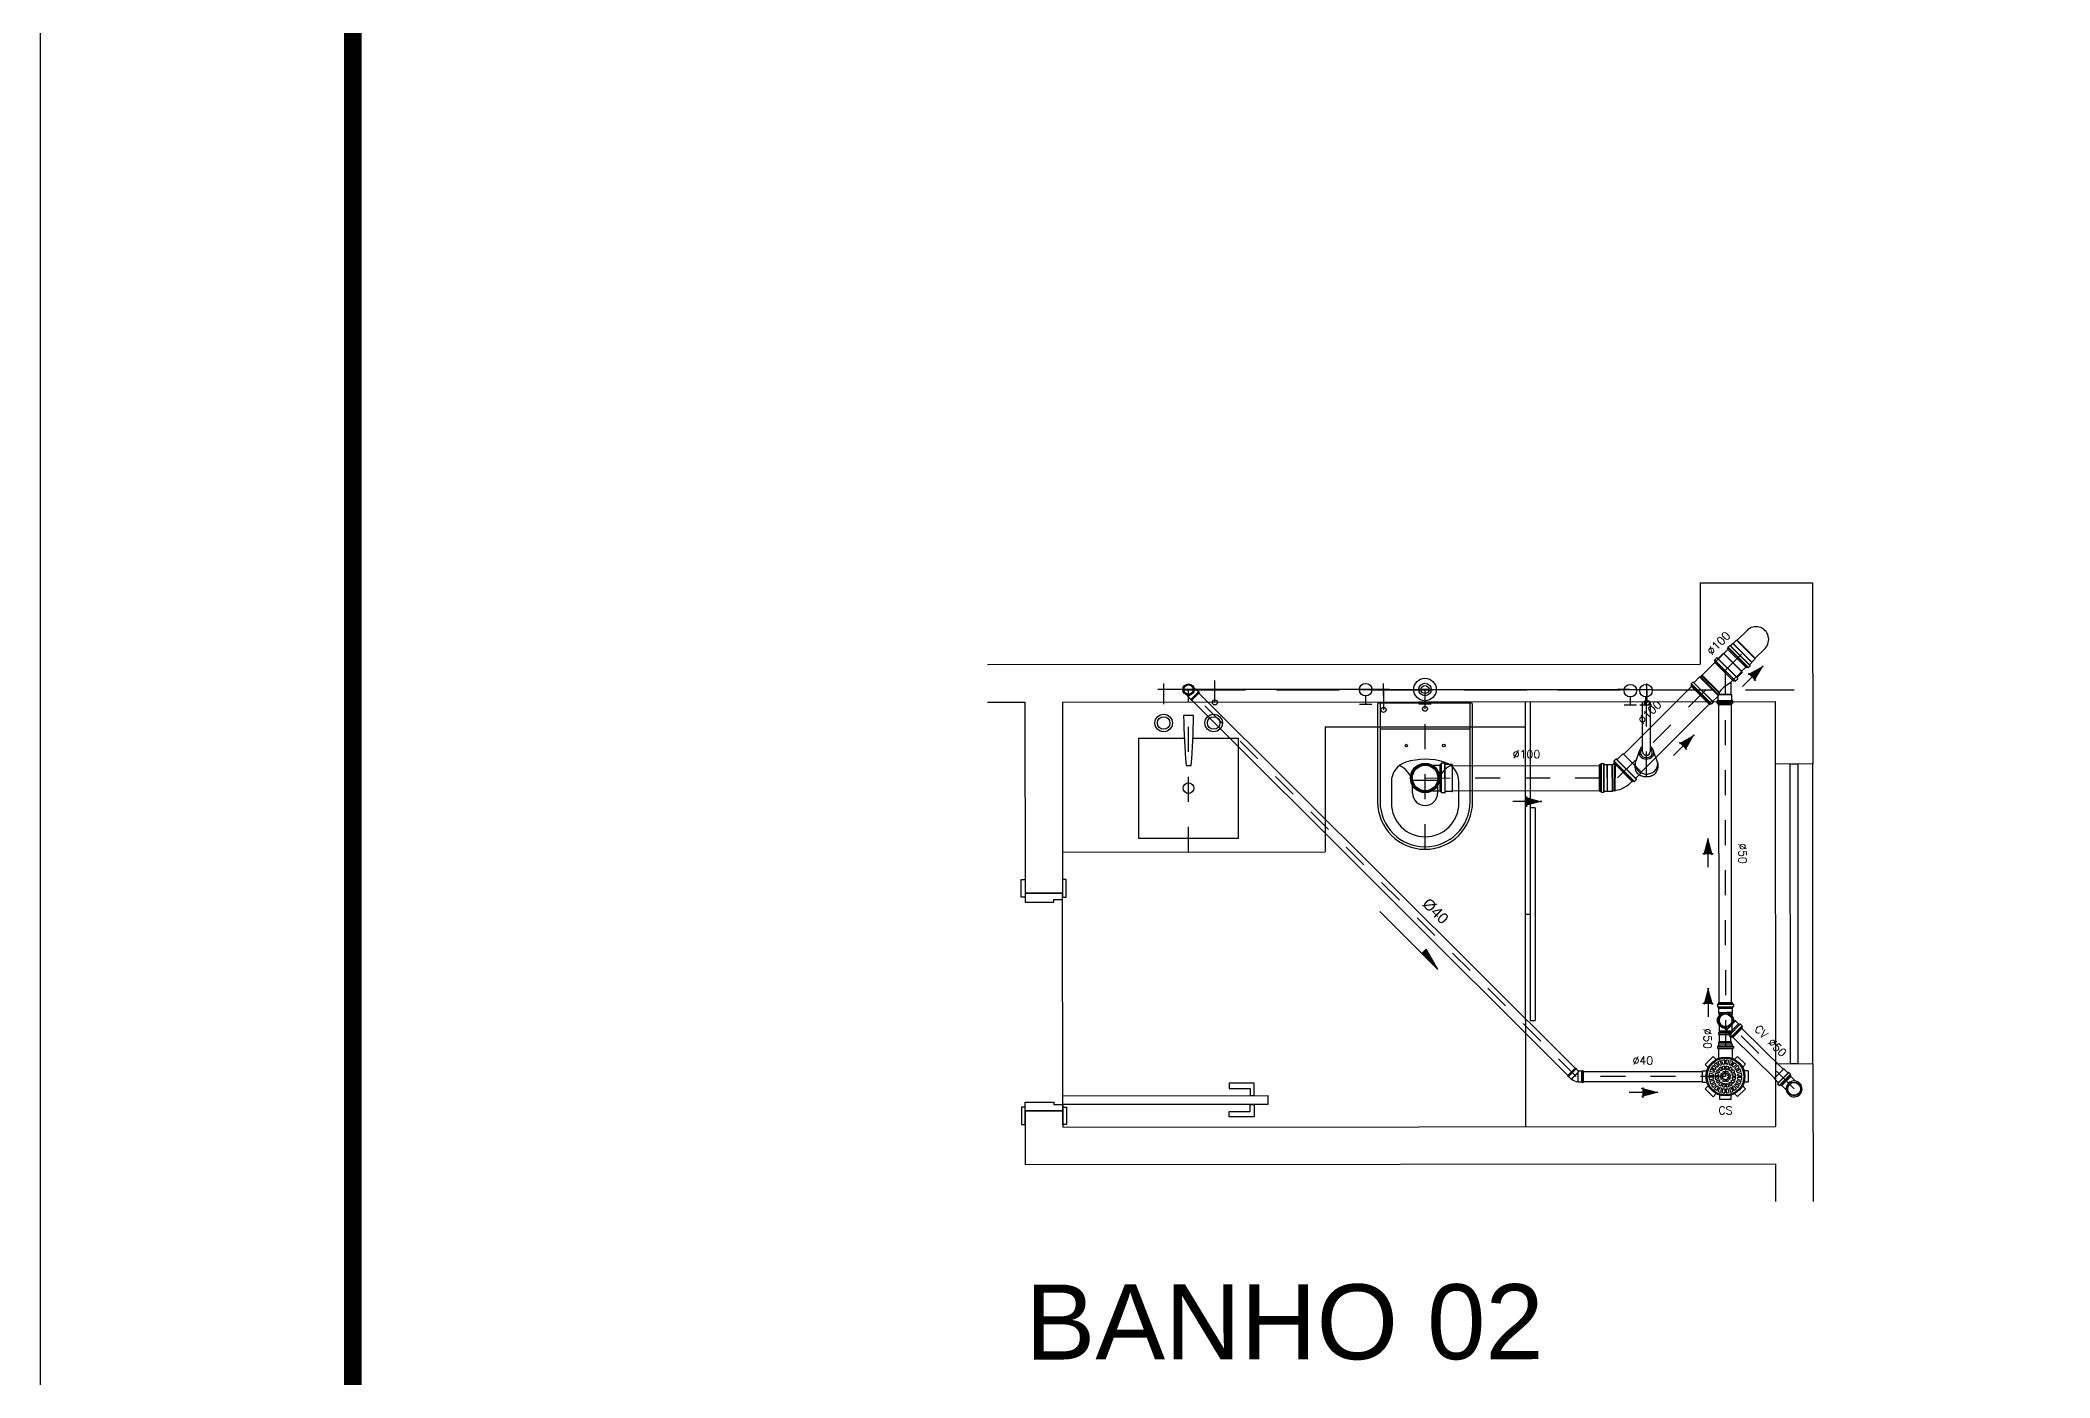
# Model space of a CAD drawing. Header units: millimetres. Extents: x -1312 to 59, y -177 to 623.
# Drawn here: x 0 to 8.04, y 10.06 to 15.41 of the extents above; entities that cross this region are included whole.
import ezdxf
from ezdxf.enums import TextEntityAlignment as Align

# ---------------------------------------------------------------- set-up
doc = ezdxf.new("R2010")
doc.units = ezdxf.units.MM
doc.header["$MEASUREMENT"] = 0
doc.linetypes.add('HIDDEN', pattern=[0.375, 0.25, -0.125])
for name, color, linetype in [('ALVENARIA', 7, 'Continuous'), ('CONEXAO_AGUA_UNIFILAR', 140, 'Continuous'), ('CONEXAO_ESGOTO_DETALHADA', 254, 'Continuous'), ('Eixos-1', 252, 'HIDDEN'), ('Finas', 9, 'Continuous'), ('PESO-PECAS', 1, 'Continuous'), ('T80', 7, 'Continuous'), ('TEXTO-TUBOS', 7, 'Continuous'), ('TINTERNO', 252, 'Continuous'), ('TUB-ESGOTO', 150, 'Continuous'), ('TUB-VENTILACAO', 6, 'Continuous'), ('TUB-água-FRIA', 4, 'Continuous'), ('TUB-água-QUENTE', 1, 'Continuous')]:
    doc.layers.add(name, color=color, linetype=linetype)
doc.styles.add('SANSSERIF', font='sas_____.pfb')
doc.styles.get("Standard").update_dxf_attribs({"font": 'arial.ttf'})
doc.styles.add('T80', font='romans.shx', dxfattribs={"height": 8})

# ---------------------------------------------------------------- blocks, each defined once
blk = doc.blocks.new('Seta Fluxo')
at = {"layer": 'TINTERNO'}
blk.add_hatch(color=256, dxfattribs=at).paths.add_polyline_path([(0, 3.7), (0, -3.7), (13.6, 0)])
at = {"layer": 'TEXTO-TUBOS'}
for p, q in [((1.5, 0), (-13.6, 0)), ((15.1, -0.4), (-1.4, 4)), ((15.1, 0.4), (-1.4, -4)), ((0, 5.2), (0, -5.2))]:
    blk.add_line(p, q, dxfattribs=at)
blk = doc.blocks.new('AHID_CXI15X15X50PNN')
for p, q in [((-80.6, 48.8), (-48.8, 80.6)), ((-48.8, 80.6), (-36.7, 68.5)), ((-22.5, 91.5), (22.5, 91.5)), ((-22.5, 91.5), (-22.5, 74.4)), ((22.5, 91.5), (22.5, 74.4)), ((48.8, 80.6), (36.7, 68.5)), ((48.8, 80.6), (80.6, 48.8)), ((-91.5, -22.5), (-91.5, 22.5)), ((-91.5, 22.5), (-74.4, 22.5)), ((-80.6, 48.8), (-68.5, 36.7)), ((80.6, 48.8), (68.5, 36.7)), ((111.4, 27.4), (72.7, 27.4)), ((112.4, 28.3), (112.7, 30.9)), ((112.4, 27.4), (112.4, -27.3)), ((120.6, 31.8), (113.7, 31.8)), ((113.7, 30.8), (113.7, -30.8)), ((120.6, 30.8), (120.6, -30.8)), ((122.5, 27.4), (121.5, 31.1)), ((129.5, 27.4), (122.5, 27.4)), ((122.5, 27.4), (122.5, -27.3)), ((129.5, -27.3), (129.5, 27.4)), ((-91.5, -22.5), (-74.4, -22.5)), ((-80.6, -48.8), (-68.5, -36.7)), ((-48.8, -80.6), (-80.6, -48.8)), ((-48.8, -80.6), (-36.7, -68.5)), ((-22.5, -91.5), (-22.5, -74.4)), ((22.5, -91.5), (22.5, -74.4)), ((48.8, -80.6), (36.7, -68.5)), ((80.6, -48.8), (48.8, -80.6)), ((80.6, -48.8), (68.5, -36.7)), ((111.4, -27.3), (72.7, -27.3)), ((112.4, -28.3), (112.7, -30.9)), ((120.6, -31.8), (113.7, -31.8)), ((122.5, -27.3), (121.5, -31.1)), ((129.5, -27.3), (122.5, -27.3)), ((22.5, -91.5), (-22.5, -91.5))]:
    blk.add_line(p, q)
for radius in [77.7, 73.5]:
    blk.add_circle((0, 0), radius)
for centre, start, end in [((111.4, 28.4), 270, 355), ((113.7, 30.8), 90, 175), ((120.6, 30.8), 15, 90), ((123.3, 28.4), 195, 270), ((111.4, -28.3), 5, 90), ((113.7, -30.8), 185, 270), ((120.6, -30.8), 270, 345), ((123.3, -28.3), 90, 165)]:
    blk.add_arc(centre, 1, start, end)
blk = doc.blocks.new('AHID_GRR150PB')
for p, q in [((-49.4, 3), (-65.7, 3)), ((-48.5, 9.9), (-64.3, 14.1)), ((-46.9, 15.7), (-62.7, 19.9)), ((-44.3, 22.1), (-58.4, 30.3)), ((-41.3, 27.3), (-55.4, 35.5)), ((-37.1, 32.8), (-48.6, 44.4)), ((-32.8, 37.1), (-44.4, 48.6)), ((-28.3, 3), (-41.4, 3)), ((-27.3, 8.1), (-39.4, 13.1)), ((-25, 13.6), (-37.1, 18.6)), ((-27.3, 41.3), (-35.5, 55.4)), ((-22.2, 17.9), (-31.4, 27.1)), ((-22.1, 44.3), (-30.3, 58.4)), ((-17.9, 22.2), (-27.1, 31.4)), ((-10.6, 3), (-20.3, 3)), ((-15.7, 46.9), (-19.9, 62.7)), ((-13.6, 25), (-18.6, 37.1)), ((-9.6, 5.4), (-16.5, 12.2)), ((-9.9, 48.5), (-14.1, 64.3)), ((-8.1, 27.3), (-13.1, 39.4)), ((-5.4, 9.6), (-12.2, 16.5)), ((-3, 49.4), (-3, 65.7)), ((-3, 28.3), (-3, 41.4)), ((-3, 10.6), (-3, 20.3)), ((3, 49.4), (3, 65.7)), ((3, 28.3), (3, 41.4)), ((3, 10.6), (3, 20.3)), ((5.4, 9.6), (12.2, 16.5)), ((8.1, 27.3), (13.1, 39.4)), ((9.6, 5.4), (16.5, 12.2)), ((9.9, 48.5), (14.1, 64.3)), ((10.6, 3), (20.3, 3)), ((13.6, 25), (18.6, 37.1)), ((15.7, 46.9), (19.9, 62.7)), ((17.9, 22.2), (27.1, 31.4)), ((22.1, 44.3), (30.3, 58.4)), ((22.2, 17.9), (31.4, 27.1)), ((25, 13.6), (37.1, 18.6)), ((27.3, 41.3), (35.5, 55.4)), ((27.3, 8.1), (39.4, 13.1)), ((28.3, 3), (41.4, 3)), ((32.8, 37.1), (44.4, 48.6)), ((37.1, 32.8), (48.6, 44.4)), ((41.3, 27.3), (55.4, 35.5)), ((44.3, 22.1), (58.4, 30.3)), ((46.9, 15.7), (62.7, 19.9)), ((48.5, 9.9), (64.3, 14.1)), ((49.4, 3), (65.7, 3)), ((-49.4, -3), (-65.7, -3)), ((-48.5, -9.9), (-64.3, -14.1)), ((-46.9, -15.7), (-62.7, -19.9)), ((-44.3, -22.1), (-58.4, -30.3)), ((-41.3, -27.3), (-55.4, -35.5)), ((-37.1, -32.8), (-48.6, -44.4)), ((-32.8, -37.1), (-44.4, -48.6)), ((-28.3, -3), (-41.4, -3)), ((-27.3, -8.1), (-39.4, -13.1)), ((-25, -13.6), (-37.1, -18.6)), ((-27.3, -41.3), (-35.5, -55.4)), ((-22.2, -17.9), (-31.4, -27.1)), ((-22.1, -44.3), (-30.3, -58.4)), ((-17.9, -22.2), (-27.1, -31.4)), ((-10.6, -3), (-20.3, -3)), ((-15.7, -46.9), (-19.9, -62.7)), ((-13.6, -25), (-18.6, -37.1)), ((-9.6, -5.4), (-16.5, -12.2)), ((-9.9, -48.5), (-14.1, -64.3)), ((-8.1, -27.3), (-13.1, -39.4)), ((-5.4, -9.6), (-12.2, -16.5)), ((-3, -10.6), (-3, -20.3)), ((-3, -28.3), (-3, -41.4)), ((-3, -49.4), (-3, -65.7)), ((3, -10.6), (3, -20.3)), ((3, -28.3), (3, -41.4)), ((3, -49.4), (3, -65.7)), ((5.4, -9.6), (12.2, -16.5)), ((8.1, -27.3), (13.1, -39.4)), ((9.6, -5.4), (16.5, -12.2)), ((9.9, -48.5), (14.1, -64.3)), ((10.6, -3), (20.3, -3)), ((13.6, -25), (18.6, -37.1)), ((15.7, -46.9), (19.9, -62.7)), ((17.9, -22.2), (27.1, -31.4)), ((22.1, -44.3), (30.3, -58.4)), ((22.2, -17.9), (31.4, -27.1)), ((25, -13.6), (37.1, -18.6)), ((27.3, -8.1), (39.4, -13.1)), ((27.3, -41.3), (35.5, -55.4)), ((28.3, -3), (41.4, -3)), ((32.8, -37.1), (44.4, -48.6)), ((37.1, -32.8), (48.6, -44.4)), ((41.3, -27.3), (55.4, -35.5)), ((44.3, -22.1), (58.4, -30.3)), ((46.9, -15.7), (62.7, -19.9)), ((48.5, -9.9), (64.3, -14.1)), ((49.4, -3), (65.7, -3))]:
    blk.add_line(p, q)
blk.add_circle((0, 0), 75.5)
for radius, start, end in [(65.8, 167.61318, 177.38682), (65.8, 152.61318, 162.38682), (65.8, 137.61318, 147.38682), (49.5, 168.4746, 176.5254), (49.5, 153.4746, 161.5254), (65.8, 122.61318, 132.38682), (41.5, 161.64548, 175.85452), (49.5, 138.4746, 146.5254), (41.5, 139.14548, 153.35452), (49.5, 123.4746, 131.5254), (65.8, 107.61318, 117.38682), (28.5, 163.54233, 173.95767), (41.5, 116.64548, 130.85452), (28.5, 141.04233, 151.45767), (49.5, 108.4746, 116.5254), (20.5, 143.41497, 171.58503), (28.5, 118.54233, 128.95767), (65.8, 92.61318, 102.38682), (41.5, 94.14548, 108.35452), (20.5, 98.41497, 126.58503), (11, 150.82662, 164.17338), (49.5, 93.4746, 101.5254), (28.5, 96.04233, 106.45767), (11, 105.82662, 119.17338), (65.8, 77.61318, 87.38682), (49.5, 78.4746, 86.5254), (41.5, 71.64548, 85.85452), (28.5, 73.54233, 83.95767), (20.5, 53.41497, 81.58503), (11, 60.82662, 74.17338), (11, 15.82662, 29.17338), (28.5, 51.04233, 61.45767), (49.5, 63.4746, 71.5254), (20.5, 8.41497, 36.58503), (41.5, 49.14548, 63.35452), (65.8, 62.61318, 72.38682), (28.5, 28.54233, 38.95767), (49.5, 48.4746, 56.5254), (28.5, 6.04233, 16.45767), (41.5, 26.64548, 40.85452), (65.8, 47.61318, 57.38682), (49.5, 33.4746, 41.5254), (41.5, 4.14548, 18.35452), (49.5, 18.4746, 26.5254), (49.5, 3.4746, 11.5254), (65.8, 32.61318, 42.38682), (65.8, 17.61318, 27.38682), (65.8, 2.61318, 12.38682), (65.8, 182.61318, 192.38682), (65.8, 197.61318, 207.38682), (65.8, 212.61318, 222.38682), (49.5, 183.4746, 191.5254), (49.5, 198.4746, 206.5254), (65.8, 227.61318, 237.38682), (41.5, 184.14548, 198.35452), (49.5, 213.4746, 221.5254), (41.5, 206.64548, 220.85452), (49.5, 228.4746, 236.5254), (65.8, 242.61318, 252.38682), (28.5, 186.04233, 196.45767), (41.5, 229.14548, 243.35452), (28.5, 208.54233, 218.95767), (49.5, 243.4746, 251.5254), (20.5, 188.41497, 216.58503), (28.5, 231.04233, 241.45767), (65.8, 257.61318, 267.38682), (41.5, 251.64548, 265.85452), (20.5, 233.41497, 261.58503), (11, 195.82662, 209.17338), (49.5, 258.4746, 266.5254), (28.5, 253.54233, 263.95767), (11, 240.82662, 254.17338), (11, 285.82662, 299.17338), (20.5, 278.41497, 306.58503), (28.5, 276.04233, 286.45767), (41.5, 274.14548, 288.35452), (49.5, 273.4746, 281.5254), (65.8, 272.61318, 282.38682), (11, 330.82662, 344.17338), (28.5, 298.54233, 308.95767), (49.5, 288.4746, 296.5254), (20.5, 323.41497, 351.58503), (41.5, 296.64548, 310.85452), (65.8, 287.61318, 297.38682), (28.5, 321.04233, 331.45767), (28.5, 343.54233, 353.95767), (49.5, 303.4746, 311.5254), (41.5, 319.14548, 333.35452), (65.8, 302.61318, 312.38682), (49.5, 318.4746, 326.5254), (41.5, 341.64548, 355.85452), (49.5, 333.4746, 341.5254), (49.5, 348.4746, 356.5254), (65.8, 317.61318, 327.38682), (65.8, 332.61318, 342.38682), (65.8, 347.61318, 357.38682)]:
    blk.add_arc((0, 0), radius, start, end)
blk = doc.blocks.new('AHID_J4540PNN')
for p, q in [((-3.3, 35.6), (-35.6, 3.3)), ((-35.6, 3.3), (-32.7, 0.5)), ((-0.5, 32.7), (-32.7, 0.5)), ((-32.7, 0.5), (-31.3, 0.5)), ((-0.5, 31.3), (-31.3, 0.5)), ((-31.3, 0.5), (-20.7, -10.1)), ((7.5, 18.1), (-20.7, -10.1)), ((-19, -10.1), (6.3, 15.2)), ((-3.3, 35.6), (-0.5, 32.7)), ((-0.5, 32.7), (-0.5, 31.3)), ((-0.5, 31.3), (9, 21.8)), ((6.3, 15.2), (7.5, 18.1)), ((6.3, 15.2), (6.3, -20.6)), ((7.5, 18.1), (9, 21.8)), ((7.5, -21.8), (7.5, 18.1)), ((22.5, 21.8), (9, 21.8)), ((23.5, 22.8), (22.5, 21.8)), ((22.5, -21.8), (22.5, 21.8)), ((23.5, -22.8), (23.5, 22.8)), ((27.5, 22.8), (23.5, 22.8)), ((27.5, 22.8), (27.5, -22.8)), ((-20.7, -10.1), (-19, -10.1)), ((7.5, -21.8), (6.3, -20.6)), ((22.5, -21.8), (7.5, -21.8)), ((23.5, -22.8), (22.5, -21.8)), ((27.5, -22.8), (23.5, -22.8))]:
    blk.add_line(p, q)
blk.add_arc((15.4, 37.1), 58.4, 233.93273, 261.06727)
blk = doc.blocks.new('AHID_J9040LNN')
for p, q in [((9.8, 20.6), (17.8, 20.6)), ((19, 21.8), (17.8, 20.6)), ((17.8, 20.6), (17.8, 14.3)), ((19, 12.6), (19, 21.8)), ((34, 21.8), (19, 21.8)), ((35, 22.8), (34, 21.8)), ((34, 21.8), (34, -21.8)), ((39, 22.8), (35, 22.8)), ((35, 22.8), (35, -22.8)), ((39, 22.8), (39, -22.8)), ((9.8, -20.6), (17.8, -20.6)), ((17.8, -20.6), (17.8, -14.3)), ((19, -21.8), (17.8, -20.6)), ((19, -12.6), (19, -21.8)), ((34, -21.8), (19, -21.8)), ((35, -22.8), (34, -21.8)), ((39, -22.8), (35, -22.8))]:
    blk.add_line(p, q)
for radius in [22.8, 20, 18.8]:
    blk.add_circle((0, 0), radius)
blk = doc.blocks.new('AHID_J45100PNN')
for p, q in [((13.7, 58.1), (-58.1, -13.7)), ((9.8, 54.2), (9.8, 0)), ((9.8, -50.8), (9.8, 0)), ((9.9, 54.3), (9.9, 0)), ((12.9, 53.3), (12.9, 0)), ((13, 56), (13, 0)), ((13, -50.8), (13, 0)), ((19.1, 52.8), (13.7, 58.1)), ((19.2, -50.8), (19.2, 52.7)), ((21.4, 53), (21.2, 52.8)), ((21.4, -53), (21.4, 53)), ((41.1, 53), (21.4, 53)), ((41.4, 53.2), (41.1, 53)), ((41.1, -53), (41.1, 53)), ((41.4, -53.3), (41.4, 53.2)), ((53.5, 53.2), (41.4, 53.2)), ((54.4, -53.3), (54.4, 53.2)), ((54.7, 56.7), (54.5, 54.2)), ((65.1, 57.6), (55.7, 57.6)), ((55.7, -56.6), (55.7, 56.6)), ((65.1, -56.6), (65.1, 56.6)), ((66.1, 56.9), (66.9, 54)), ((67.1, -53.3), (67.1, 53.2)), ((72.3, 53.2), (67.9, 53.2)), ((72.3, -53.3), (72.3, 53.2)), ((-48.8, -23.1), (-58.1, -13.7)), ((9.8, -50.8), (9.9, -52.3)), ((9.9, -52.3), (9.9, 0)), ((12.9, -52.3), (9.9, -52.3)), ((12.9, -52.3), (12.9, 0)), ((13, -50.8), (12.9, -52.3)), ((19.2, -50.8), (13, -50.8)), ((21.4, -53), (19.2, -50.8)), ((41.1, -53), (21.4, -53)), ((41.4, -53.3), (41.1, -53)), ((53.5, -53.3), (41.4, -53.3)), ((54.7, -56.7), (54.5, -54.2)), ((65.1, -57.6), (55.7, -57.6)), ((66.1, -56.9), (66.9, -54)), ((72.3, -53.3), (67.9, -53.3))]:
    blk.add_line(p, q)
for centre, radius, start, end in [((20.1, 53.8), 1.5, 225, 315), ((53.5, 54.2), 1, 270, 355), ((55.7, 56.6), 1, 90, 175), ((65.1, 56.6), 1, 15, 90), ((67.9, 54.2), 1, 195, 270), ((20.1, 45.8), 97.2, 225, 263.90131), ((53.5, -54.2), 1, 5, 90), ((55.7, -56.6), 1, 185, 270), ((65.1, -56.6), 1, 270, 345), ((67.9, -54.2), 1, 90, 165)]:
    blk.add_arc(centre, radius, start, end)
blk = doc.blocks.new('AHID_CAP100PNN')
for p, q in [((0, -53), (0, 53)), ((3.7, 53), (0, 53)), ((4.7, 54), (4.7, 56.65)), ((4.7, 53), (4.7, -53)), ((17.1, 57.65), (5.7, 57.65)), ((5.7, -56.65), (5.7, 56.65)), ((17.1, -56.65), (17.1, 56.65)), ((18.1, 54), (18.1, 56.65)), ((18.1, 53), (18.1, -53)), ((49.2, 53), (19.1, 53)), ((52.2, -50), (52.2, 50)), ((3.7, -53), (0, -53)), ((4.7, -54), (4.7, -56.65)), ((17.1, -57.65), (5.7, -57.65)), ((18.1, -54), (18.1, -56.65)), ((49.2, -53), (19.1, -53))]:
    blk.add_line(p, q)
for centre, radius, start, end in [((3.7, 54), 1, 270, 0), ((5.7, 56.65), 1, 90, 180), ((17.1, 56.65), 1, 0, 90), ((19.1, 54), 1, 180, 270), ((49.2, 50), 3, 0, 90), ((3.7, -54), 1, 0, 90), ((5.7, -56.65), 1, 180, 270), ((17.1, -56.65), 1, 270, 0), ((19.1, -54), 1, 90, 180), ((49.2, -50), 3, 270, 0)]:
    blk.add_arc(centre, radius, start, end)
blk = doc.blocks.new('AHID_J90100LNR')
for p, q in [((29, 50.8), (59.9, 50.8)), ((59.9, -50.8), (59.9, 50.8)), ((29, -50.8), (59.9, -50.8))]:
    blk.add_line(p, q)
for radius in [58.6, 54.6, 51]:
    blk.add_circle((0, 0), radius)
blk = doc.blocks.new('AHID_CAP100PNR')
for p, q in [((0, -54.1), (0, 54.1)), ((3.85, 54.1), (0, 54.1)), ((4.85, 55.1), (4.85, 58.3)), ((4.85, -54.05), (4.85, 54.05)), ((18.75, 59.3), (5.85, 59.3)), ((5.85, -58.3), (5.85, 58.3)), ((18.75, 58.3), (18.75, -58.3)), ((19.75, 55.05), (19.75, 58.3)), ((19.75, -54.05), (19.75, 54.05)), ((47.3, 54.05), (20.75, 54.05)), ((49.8, -51.55), (49.8, 51.55)), ((3.85, -54.1), (0, -54.1)), ((4.85, -58.3), (4.85, -55.1)), ((18.75, -59.3), (5.85, -59.3)), ((19.75, -58.3), (19.75, -55.05)), ((47.3, -54.05), (20.75, -54.05))]:
    blk.add_line(p, q)
for centre, radius, start, end in [((3.85, 55.1), 1, 270, 0), ((5.85, 58.3), 1, 90, 180), ((18.75, 58.3), 1, 0, 90), ((20.75, 55.05), 1, 180, 270), ((47.3, 51.55), 2.5, 0, 90), ((3.85, -55.1), 1, 0, 90), ((5.85, -58.3), 1, 180, 270), ((18.75, -58.3), 1, 270, 0), ((20.75, -55.05), 1, 90, 180), ((47.3, -51.55), 2.5, 270, 0)]:
    blk.add_arc(centre, radius, start, end)
blk = doc.blocks.new('AHID_JUS10X50PNN')
for p, q in [((78, 50.8), (-44.2, 50.8)), ((-44.2, 50.8), (-44.2, -50.8)), ((78, 50.8), (78.1, 52.3)), ((78, -46.9), (78, 50.8)), ((78.1, -46.9), (78.1, 52.3)), ((81.1, 52.3), (78.1, 52.3)), ((81.1, -47.9), (81.1, 52.3)), ((81.2, 50.8), (81.1, 52.3)), ((81.2, -48), (81.2, 50.8)), ((87.4, 50.8), (81.2, 50.8)), ((89.8, 53.2), (87.4, 50.8)), ((87.4, -50.6), (87.4, 50.8)), ((89.8, -51.8), (89.8, 53.2)), ((121.7, 53.2), (89.8, 53.2)), ((122.6, 53.2), (122.6, -53.3)), ((122.9, 56.7), (122.7, 54.2)), ((133.3, 57.6), (123.9, 57.6)), ((123.9, 56.6), (123.9, -56.7)), ((133.3, 56.6), (133.3, -56.7)), ((134.3, 56.9), (135.1, 54)), ((135.3, 53.2), (135.3, -53.3)), ((140.5, 53.2), (136.1, 53.2)), ((140.5, 53.2), (140.5, -53.3)), ((14.9, -50.8), (-44.2, -50.8)), ((49.6, -85.4), (14.9, -50.8)), ((32.7, -68.5), (32.7, -68.5)), ((85.3, -49.6), (49.6, -85.4)), ((49.6, -88.3), (87.3, -50.5)), ((106.9, -63.4), (63.4, -106.9)), ((104.1, -65.4), (65.4, -104.1)), ((113.6, -70.1), (70.1, -113.6)), ((112.6, -73.9), (73.9, -112.6)), ((116.2, -77.5), (77.5, -116.2)), ((103.4, -64.8), (93.6, -55)), ((121.7, -53.3), (94.3, -53.3)), ((106.8, -63.1), (104.8, -64.8)), ((114.4, -69.4), (108.2, -63.2)), ((114.5, -70.6), (113, -73.3)), ((116.2, -77.5), (113.1, -74.5)), ((122.9, -56.7), (122.7, -54.2)), ((133.3, -57.7), (123.9, -57.7)), ((134.3, -56.9), (135.1, -54)), ((140.5, -53.3), (136.1, -53.3)), ((49.6, -88.3), (49.6, -85.4)), ((64.8, -103.4), (49.6, -88.3)), ((63.1, -106.8), (64.8, -104.8)), ((69.4, -114.4), (63.2, -108.2)), ((70.6, -114.5), (73.3, -113)), ((77.5, -116.2), (74.5, -113.1))]:
    blk.add_line(p, q)
blk.add_lwpolyline([(15.8, -51.2, -0.013476), (38.9, -47.1, -0.106485), (67.2, -44.2, -0.09207), (93.5, -53.8, -0.112954)], format="xyb")
for centre, start, end in [((121.7, 54.2), 270, 355), ((123.9, 56.6), 90, 175), ((133.3, 56.6), 15, 90), ((136.1, 54.2), 195, 270), ((14.9, -51.8), 34.26819, 90), ((94.3, -54.3), 90, 225), ((104.1, -64.1), 225, 310), ((107.4, -63.9), 45, 130), ((113.8, -73.8), 150, 225), ((113.6, -70.1), 330, 45), ((121.7, -54.3), 5, 90), ((123.9, -56.7), 185, 270), ((133.3, -56.7), 270, 345), ((136.1, -54.3), 90, 165), ((63.9, -107.4), 140, 225), ((64.1, -104.1), 320, 45), ((70.1, -113.6), 225, 300), ((73.8, -113.8), 45, 120)]:
    blk.add_arc(centre, 1, start, end)
blk = doc.blocks.new('AHID_J90100FNN')
for p, q in [((54.9, 50.8), (0, 50.8)), ((57.1, 53), (54.9, 50.8)), ((54.9, 50.8), (54.9, -50.8)), ((57.1, 53), (57.1, -53)), ((76.8, 53), (57.1, 53)), ((77.1, 53.2), (76.8, 53)), ((76.8, 53), (76.8, -53)), ((89.2, 53.2), (77.1, 53.2)), ((77.1, 53.2), (77.1, -53.3)), ((90.1, 53.2), (90.1, -53.3)), ((90.4, 56.7), (90.2, 54.2)), ((100.8, 57.7), (91.4, 57.7)), ((91.4, 56.7), (91.4, -56.6)), ((100.8, 56.7), (100.8, -56.6)), ((101.8, 56.9), (102.6, 54)), ((102.8, 53.2), (102.8, -53.3)), ((108, 53.2), (103.6, 53.2)), ((108, 53.2), (108, -53.3)), ((54.9, -50.8), (0, -50.8)), ((57.1, -53), (54.9, -50.8)), ((76.8, -53), (57.1, -53)), ((77.1, -53.3), (76.8, -53)), ((89.2, -53.3), (77.1, -53.3)), ((90.4, -56.7), (90.2, -54.2)), ((100.8, -57.6), (91.4, -57.6)), ((101.8, -56.9), (102.6, -54)), ((108, -53.3), (103.6, -53.3))]:
    blk.add_line(p, q)
for centre, radius, start, end in [((0, 0), 50.8, 90, 270), ((89.2, 54.2), 1, 270, 355), ((91.4, 56.7), 1, 90, 175), ((100.8, 56.7), 1, 15, 90), ((103.6, 54.2), 1, 195, 270), ((89.2, -54.2), 1, 5, 90), ((91.4, -56.6), 1, 185, 270), ((100.8, -56.6), 1, 270, 345), ((103.6, -54.2), 1, 90, 165)]:
    blk.add_arc(centre, radius, start, end)
blk = doc.blocks.new('AHID_TES50LNN')
for p, q in [((-19.2, 25.3), (-41.9, 25.3)), ((-41.9, 25.3), (-41.9, -25.4)), ((29.6, 25.3), (19.2, 25.3)), ((23.8, 25.3), (23.9, 26.8)), ((26.8, 26.8), (23.9, 26.8)), ((27, 25.3), (26.8, 26.8)), ((31.4, 27.1), (29.6, 25.3)), ((29.6, 25.3), (29.6, 11.7)), ((31.4, 27.1), (31.4, 5.3)), ((48.2, 27.1), (31.4, 27.1)), ((48.4, 27.3), (48.2, 27.1)), ((48.2, 27.1), (48.2, -27.1)), ((48.4, 27.3), (48.4, -27.4)), ((53, 27.3), (48.4, 27.3)), ((54.3, 30.9), (54, 28.3)), ((54, 27.3), (54, -27.4)), ((54.5, 30.8), (54.5, -30.8)), ((64, 31.8), (55.3, 31.8)), ((64, 30.8), (64, -30.8)), ((65, 31.1), (65.8, 28.1)), ((66, 27.3), (66, -27.4)), ((71.1, 27.3), (66.7, 27.3)), ((71.1, 27.3), (71.1, -27.4)), ((-19.2, -25.4), (-41.9, -25.4)), ((29.6, -25.4), (19.2, -25.4)), ((23.8, -25.4), (23.9, -26.8)), ((26.8, -26.8), (23.9, -26.8)), ((27, -25.4), (26.8, -26.8)), ((29.6, -25.4), (29.6, -11.7)), ((31.4, -27.1), (29.6, -25.4)), ((31.4, -27.1), (31.4, -5.3)), ((48.2, -27.1), (31.4, -27.1)), ((48.4, -27.4), (48.2, -27.1)), ((53, -27.4), (48.4, -27.4)), ((54.3, -30.9), (54, -28.3)), ((64, -31.8), (55.3, -31.8)), ((65, -31.1), (65.8, -28.1)), ((71.1, -27.4), (66.7, -27.4))]:
    blk.add_line(p, q)
for radius in [31.8, 27.3, 25.6]:
    blk.add_circle((0, 0), radius)
for centre, start, end in [((53, 28.4), 270, 355), ((55.3, 30.8), 90, 175), ((64, 30.8), 15, 90), ((66.7, 28.4), 195, 270), ((53, -28.4), 5, 90), ((55.3, -30.8), 185, 270), ((64, -30.8), 270, 345), ((66.7, -28.4), 90, 165)]:
    blk.add_arc(centre, 1, start, end)
blk = doc.blocks.new('AHID_BRL50X40PNR')
for p, q in [((0, 25.4), (7, 25.4)), ((0, 25.4), (0, -25.4)), ((7, 25.4), (7, -25.4)), ((7, 25.4), (9.6, 22.8)), ((9.6, 22.8), (35.3, 22.8)), ((9.6, 22.8), (9.6, -22.8)), ((36.4, 24), (36.3, 23.7)), ((36.3, -22.8), (36.3, 22.8)), ((37.4, 24.9), (44.6, 24.9)), ((37.4, 23.9), (37.4, -24)), ((44.6, 23.9), (44.6, -24)), ((45.6, 24.2), (45.8, 23.5)), ((46, -22.8), (46, 22.8)), ((46.7, 22.8), (48.8, 22.8)), ((48.8, 22.8), (48.8, -22.8)), ((0, -25.4), (7, -25.4)), ((7, -25.4), (9.6, -22.8)), ((9.6, -22.8), (35.3, -22.8)), ((36.4, -24), (36.3, -23.7)), ((37.4, -25), (44.6, -25)), ((45.6, -24.2), (45.8, -23.5)), ((46.7, -22.8), (48.8, -22.8))]:
    blk.add_line(p, q)
for centre, start, end in [((35.3, 23.8), 270, 355), ((37.4, 23.9), 90, 175), ((44.6, 23.9), 15, 90), ((46.7, 23.8), 195, 270), ((35.3, -23.7), 5, 90), ((37.4, -24), 185, 270), ((44.6, -24), 270, 345), ((46.7, -23.7), 90, 165)]:
    blk.add_arc(centre, 1, start, end)
blk = doc.blocks.new('AHID_J9050FNN')
for p, q in [((28.5, 25.4), (0, 25.4)), ((30.3, 27.2), (28.5, 25.4)), ((28.5, -25.3), (28.5, 25.4)), ((30.3, -27.1), (30.3, 27.2)), ((47.1, 27.2), (30.3, 27.2)), ((47.3, 27.4), (47.1, 27.2)), ((47.1, -27.1), (47.1, 27.2)), ((47.3, -27.4), (47.3, 27.4)), ((51.9, 27.4), (47.3, 27.4)), ((53.2, 30.9), (52.9, 28.3)), ((52.9, 27.4), (52.9, -27.4)), ((53.4, 30.8), (53.4, -30.8)), ((62.9, 31.8), (54.2, 31.8)), ((62.9, 30.8), (62.9, -30.8)), ((63.9, 31.1), (64.7, 28.1)), ((64.9, 27.4), (64.9, -27.4)), ((70, 27.4), (65.6, 27.4)), ((70, 27.4), (70, -27.4)), ((28.5, -25.3), (0, -25.3)), ((30.3, -27.1), (28.5, -25.3)), ((47.1, -27.1), (30.3, -27.1)), ((47.3, -27.4), (47.1, -27.1)), ((51.9, -27.4), (47.3, -27.4)), ((53.2, -30.9), (52.9, -28.3)), ((62.9, -31.8), (54.2, -31.8)), ((63.9, -31.1), (64.7, -28.1)), ((70, -27.4), (65.6, -27.4))]:
    blk.add_line(p, q)
for centre, radius, start, end in [((0, 0), 25.4, 90, 270), ((51.9, 28.4), 1, 270, 355), ((54.2, 30.8), 1, 90, 175), ((62.9, 30.8), 1, 15, 90), ((65.6, 28.4), 1, 195, 270), ((51.9, -28.4), 1, 5, 90), ((54.2, -30.8), 1, 185, 270), ((62.9, -30.8), 1, 270, 345), ((65.6, -28.4), 1, 90, 165)]:
    blk.add_arc(centre, radius, start, end)
blk = doc.blocks.new('AHID_C9050LNN')
for p, q in [((45.6, 25.3), (19.2, 25.3)), ((45.6, -25.4), (45.6, 25.3)), ((45.6, -25.4), (19.2, -25.4))]:
    blk.add_line(p, q)
for radius in [27.3, 25.6]:
    blk.add_circle((0, 0), radius)
for start, end in [(52.86068, 307.13932), (307.13932, 52.86068)]:
    blk.add_arc((0, 0), 31.8, start, end)
blk = doc.blocks.new('AHID_CAP50PNN')
for p, q in [((0, 27.3), (4.4, 27.3)), ((0, -27.4), (0, 27.3)), ((5.1, -27.4), (5.1, 27.3)), ((6.1, 31.1), (5.3, 28.1)), ((7.1, 31.8), (15.8, 31.8)), ((7.1, -30.8), (7.1, 30.8)), ((16.6, -30.8), (16.6, 30.8)), ((16.8, 30.9), (17.1, 28.3)), ((17.1, -27.4), (17.1, 27.3)), ((18.1, 27.3), (39.3, 27.3)), ((40.8, 25.8), (40.8, -25.8)), ((0, -27.4), (4.4, -27.4)), ((6.1, -31.1), (5.3, -28.1)), ((7.1, -31.8), (15.8, -31.8)), ((16.8, -30.9), (17.1, -28.3)), ((18.1, -27.4), (39.3, -27.4))]:
    blk.add_line(p, q)
for centre, radius, start, end in [((4.4, 28.4), 1, 270, 345), ((7.1, 30.8), 1, 90, 165), ((15.8, 30.8), 1, 5, 90), ((18.1, 28.4), 1, 185, 270), ((39.3, 25.8), 1.5, 0, 90), ((4.4, -28.4), 1, 15, 90), ((7.1, -30.8), 1, 195, 270), ((15.8, -30.8), 1, 270, 355), ((18.1, -28.4), 1, 90, 175), ((39.3, -25.8), 1.5, 270, 0)]:
    blk.add_arc(centre, radius, start, end)
blk = doc.blocks.new('SENTIDO_FLUXO')
for p, q in [((4.09, 1.25), (2.28, 1.74)), ((2.28, 1.25), (2.28, 1.74)), ((-2.47, 1.25), (4.09, 1.25))]:
    blk.add_line(p, q)
for points in [[(2.28, 1.74), (2.28, 1.25), (4.09, 1.25), (2.28, 1.74)], [(2.28, 1.74), (2.28, 1.25), (4.09, 1.25)]]:
    blk.add_solid(points)
blk = doc.blocks.new('AHID_C90')
for p, q in [((36.09375, 78.75), (-36.09375, 78.75)), ((78.75, 36.09375), (78.75, -36.09375))]:
    blk.add_line(p, q)
blk = doc.blocks.new('AHID_J90')
for p, q in [((24.0625, 52.5), (-24.0625, 52.5)), ((52.5, 24.0625), (52.5, -24.0625))]:
    blk.add_line(p, q)
blk = doc.blocks.new('AHID_REGPRES')
for p, q in [((24.0625, 57.5), (-24.0625, 57.5)), ((0, 57.5), (0, 25))]:
    blk.add_line(p, q)
blk.add_circle((0, 0), 25)
blk = doc.blocks.new('AHID_TE90')
for p, q in [((-52.5, -24.0625), (-52.5, 24.0625)), ((52.5, -24.0625), (52.5, 24.0625)), ((24.0625, -52.5), (-24.0625, -52.5))]:
    blk.add_line(p, q)
blk = doc.blocks.new('AHID_VALDESCP')
for radius in [45, 16.3]:
    blk.add_circle((0, 0), radius)

msp = doc.modelspace()

# ---------------------------------------------------------------- linework, layer by layer
msp.add_line((0, 42.05), (0, 0))
at = {"const_width": 0.07}
msp.add_lwpolyline([(58.95, 41.55), (1.25, 41.55), (1.25, 0.5), (58.95, 0.5)], close=True, dxfattribs=at)
at = {"layer": 'ALVENARIA'}
for p, q in [((6.6371, 13.2422), (7.0871, 13.2426)), ((6.6371, 13.2422), (6.6373, 12.9172)), ((7.0871, 13.2426), (7.0876, 12.5176)), ((3.7873, 12.9151), (6.6373, 12.9172)), ((3.7874, 12.7651), (3.9374, 12.7652)), ((3.9374, 12.7652), (3.938, 12.0002)), ((4.0874, 12.7653), (6.9374, 12.7674)), ((4.0874, 12.7653), (4.088, 12.0003)), ((6.9374, 12.7674), (6.9376, 12.5174)), ((7.0876, 12.5176), (6.9376, 12.5174)), ((3.938, 12.0002), (4.088, 12.0003)), ((7.0885, 11.3176), (6.9385, 11.3174)), ((6.9385, 11.3174), (6.9387, 11.0674)), ((7.0885, 11.3176), (7.0889, 10.7676)), ((3.9387, 11.1302), (4.0887, 11.1303)), ((3.9387, 11.1302), (3.9388, 10.9152)), ((4.0887, 11.1303), (4.0887, 11.0653)), ((4.0887, 11.0653), (6.9387, 11.0674)), ((3.9388, 10.9152), (6.9388, 10.9174)), ((6.9388, 10.9174), (6.9389, 10.7674))]:
    msp.add_line(p, q, dxfattribs=at)
at = {"layer": 'Eixos-1', "ltscale": 0.3}
for p, q in [((6.3077, 12.462), (6.8623, 13.0174)), ((6.7374, 12.8923), (6.7386, 11.2673)), ((4.5917, 12.1657), (4.5912, 12.8157)), ((6.1424, 11.2668), (4.5912, 12.8157)), ((5.5379, 12.1763), (5.5374, 12.8164)), ((6.4227, 12.4671), (6.4224, 12.8171)), ((5.5377, 12.4614), (6.3077, 12.462)), ((7.0136, 11.2175), (6.7384, 11.4923)), ((6.7386, 11.2673), (6.1424, 11.2668))]:
    msp.add_line(p, q, dxfattribs=at)
at = {"layer": 'Eixos-1'}
msp.add_line((4.5691, 12.8145), (7.0134, 12.8143), dxfattribs=at)
at = {"layer": 'Finas'}
for p, q in [((4.6101, 12.7114), (4.5741, 12.7114)), ((5.3475, 12.7562), (5.3477, 12.3662)), ((5.7225, 12.7614), (5.3525, 12.7612)), ((5.3575, 12.7612), (5.3577, 12.3662)), ((5.7177, 12.3664), (5.7175, 12.7614)), ((5.7277, 12.3664), (5.7275, 12.7564)), ((5.9374, 12.7667), (5.9381, 11.9167)), ((5.9574, 12.7667), (5.9581, 11.9167)), ((6.4076, 12.567), (6.4074, 12.767)), ((6.4374, 12.7671), (6.4376, 12.5671)), ((4.3914, 12.6205), (4.5749, 12.6207)), ((4.3914, 12.6205), (4.3917, 12.2205)), ((4.6094, 12.6207), (4.7914, 12.6208)), ((4.7917, 12.2208), (4.7914, 12.6208)), ((5.1375, 12.6661), (5.9375, 12.6667)), ((5.1375, 12.6661), (5.1379, 12.1661)), ((5.7175, 12.6564), (5.3575, 12.6562)), ((6.3938, 12.569), (6.3797, 12.5289)), ((6.4656, 12.529), (6.4514, 12.5691)), ((4.5841, 12.5114), (4.5922, 12.5114)), ((4.5922, 12.5114), (4.6004, 12.5114)), ((6.9376, 12.5174), (6.9385, 11.3174)), ((6.9985, 11.3175), (6.9976, 12.5175)), ((6.9976, 12.5175), (7.0276, 12.5175)), ((7.0276, 12.5175), (7.0285, 11.3175)), ((7.0885, 11.3176), (7.0876, 12.5176)), ((5.4027, 12.4459), (5.4028, 12.3612)), ((5.4877, 12.4013), (5.4877, 12.4513)), ((5.5877, 12.4513), (5.4877, 12.4513)), ((5.5877, 12.4513), (5.5877, 12.4013)), ((5.6728, 12.3614), (5.6727, 12.4461)), ((5.3477, 12.3662), (5.3477, 12.3662)), ((5.9578, 12.3417), (5.9584, 11.4917)), ((5.9778, 12.3417), (5.9578, 12.3417)), ((5.9778, 12.3417), (5.9784, 11.4917)), ((4.3917, 12.2205), (4.7917, 12.2208)), ((4.0879, 12.1653), (5.1379, 12.1661)), ((3.923, 11.9852), (3.923, 12.0552)), ((3.923, 12.0552), (3.938, 12.0552)), ((3.938, 12.0552), (3.938, 11.9852)), ((4.103, 12.0553), (4.088, 12.0553)), ((4.088, 12.0553), (4.088, 11.9853)), ((4.103, 11.9853), (4.103, 12.0553)), ((3.938, 11.9852), (3.923, 11.9852)), ((4.088, 12.0003), (3.938, 12.0002)), ((3.938, 12.0002), (3.938, 11.9652)), ((4.053, 11.9653), (4.053, 11.9753)), ((4.053, 11.9753), (4.088, 11.9753)), ((4.088, 11.9753), (4.088, 12.0003)), ((4.0887, 11.1303), (4.088, 12.0003)), ((4.088, 11.9853), (4.103, 11.9853)), ((3.938, 11.9652), (4.053, 11.9653)), ((5.9381, 11.9167), (5.9581, 11.9167)), ((5.9381, 11.9167), (5.9387, 11.0667)), ((5.9584, 11.4917), (5.9784, 11.4917)), ((7.0285, 11.3175), (6.9985, 11.3175)), ((4.0886, 11.1903), (4.9086, 11.1909)), ((4.0887, 11.1553), (4.0886, 11.1903)), ((4.8536, 11.2409), (4.7536, 11.2408)), ((4.7536, 11.2408), (4.7536, 11.2188)), ((4.7536, 11.2188), (4.8386, 11.2189)), ((4.8386, 11.2189), (4.8386, 11.1909)), ((4.8386, 11.1909), (4.8536, 11.1909)), ((4.8536, 11.1909), (4.8536, 11.2409)), ((4.9086, 11.1909), (4.9087, 11.1559)), ((3.9387, 11.1452), (3.9237, 11.1452)), ((3.9237, 11.1452), (3.9237, 11.0752)), ((3.9386, 11.1652), (4.0536, 11.1653)), ((3.9387, 11.1302), (3.9386, 11.1652)), ((3.9387, 11.0752), (3.9387, 11.1452)), ((4.0887, 11.1303), (3.9387, 11.1302)), ((4.0536, 11.1653), (4.0537, 11.1553)), ((4.0537, 11.1553), (4.0887, 11.1553)), ((4.9087, 11.1559), (4.0887, 11.1553)), ((4.0887, 11.1553), (4.0887, 11.1303)), ((4.0887, 11.1453), (4.1037, 11.1453)), ((4.0887, 11.0753), (4.0887, 11.1453)), ((4.1037, 11.1453), (4.1037, 11.0753)), ((4.7537, 11.1278), (4.8387, 11.1279)), ((4.7537, 11.1058), (4.7537, 11.1278)), ((4.8537, 11.1059), (4.7537, 11.1058)), ((4.8387, 11.1279), (4.8387, 11.1559)), ((4.8387, 11.1559), (4.8537, 11.1559)), ((4.8537, 11.1559), (4.8537, 11.1059)), ((3.9237, 11.0752), (3.9387, 11.0752)), ((4.1037, 11.0753), (4.0887, 11.0753))]:
    msp.add_line(p, q, dxfattribs=at)
for centre, radius in [((4.4921, 12.6813), 0.035), ((4.4921, 12.6813), 0.025), ((4.6921, 12.6815), 0.035), ((4.6921, 12.6815), 0.025), ((5.4626, 12.5912), 0.005), ((5.6126, 12.5914), 0.005), ((4.5915, 12.4207), 0.0212)]:
    msp.add_circle(centre, radius, dxfattribs=at)
for centre, radius, start, end in [((4.5741, 12.7094), 0.002, 90.043, 180.93271), ((7.4214, 12.7557), 2.8497, 180.93271, 184.88198), ((1.7627, 12.7515), 2.8497, 355.20401, 359.15328), ((4.6101, 12.7094), 0.002, 359.15328, 90.043), ((5.3525, 12.7562), 0.005, 90.043, 180.043), ((5.7225, 12.7564), 0.005, 0.043, 90.043), ((5.5378, 12.2739), 0.2624, 73.07845, 107.00754), ((6.4227, 12.5615), 0.0299, 120.45184, 188.13672), ((6.4136, 12.562), 0.021, 193.06439, 206.47296), ((6.4179, 12.5642), 0.0258, 206.47296, 230.23743), ((6.4227, 12.5615), 0.0239, 129.33791, 187.49972), ((6.4136, 12.562), 0.015, 194.02554, 206.47296), ((6.4179, 12.5642), 0.0198, 206.47296, 230.23743), ((6.4208, 12.5676), 0.0303, 230.23743, 250.99945), ((6.4208, 12.5676), 0.0243, 230.23743, 250.99945), ((6.4226, 12.5671), 0.015, 180.043, 0.043), ((6.4226, 12.573), 0.0359, 250.99945, 270.043), ((6.4226, 12.573), 0.0299, 250.99945, 270.043), ((6.4226, 12.573), 0.0299, 270.043, 289.08654), ((6.4226, 12.573), 0.0359, 270.043, 289.08654), ((6.4244, 12.5676), 0.0243, 289.08654, 309.84857), ((6.4244, 12.5676), 0.0303, 289.08654, 309.84857), ((6.4225, 12.5615), 0.0299, 351.94927, 59.63415), ((6.4225, 12.5615), 0.0239, 352.58627, 50.74809), ((6.4273, 12.5642), 0.0198, 309.84857, 333.61303), ((6.4273, 12.5642), 0.0258, 309.84857, 333.61303), ((6.4316, 12.5621), 0.015, 333.61303, 346.06045), ((6.4316, 12.5621), 0.021, 333.61303, 347.0216), ((4.5841, 12.5134), 0.002, 184.88198, 270.043), ((4.6004, 12.5134), 0.002, 270.043, 355.20401), ((5.4852, 12.4459), 0.0825, 107.00754, 180.043), ((5.3869, 12.4164), 0.1066, 19.07828, 63.10353), ((5.6885, 12.4166), 0.1066, 116.98246, 161.00771), ((5.5902, 12.446), 0.0825, 0.043, 73.07845), ((6.4227, 12.5101), 0.047, 156.44648, 217.88636), ((6.4133, 12.517), 0.0357, 160.59358, 180.043), ((6.4133, 12.517), 0.0357, 180.043, 205.02806), ((6.4178, 12.5192), 0.0407, 205.02806, 228.40946), ((6.4119, 12.5039), 0.0347, 220.79052, 252.99865), ((6.4207, 12.5224), 0.045, 228.40946, 249.8298), ((6.4226, 12.5276), 0.0605, 249.8298, 270.043), ((6.4226, 12.5276), 0.0505, 249.8298, 270.043), ((6.4226, 12.5276), 0.0505, 270.043, 290.25619), ((6.4226, 12.5276), 0.0605, 270.043, 290.25619), ((6.4245, 12.5224), 0.045, 290.25619, 311.67654), ((6.4334, 12.5039), 0.0347, 287.08734, 319.29547), ((6.4274, 12.5192), 0.0407, 311.67654, 335.05794), ((6.4225, 12.5101), 0.047, 322.19963, 23.63951), ((6.432, 12.5171), 0.0357, 335.05794, 0.043), ((6.432, 12.5171), 0.0357, 0.043, 19.49241), ((5.5377, 12.4013), 0.05, 180.04303, 0.043), ((5.5377, 12.3663), 0.19, 180.043, 0.043), ((5.5377, 12.3663), 0.18, 180.043, 0.04299), ((5.5378, 12.3613), 0.135, 180.043, 0.04299)]:
    msp.add_arc(centre, radius, start, end, dxfattribs=at)
at = {"layer": 'PESO-PECAS'}
for centre in [(4.6973, 12.7638, 0.6), (5.3718, 12.734, 0.5), (5.5373, 12.7381, 0.33), (6.4246, 12.7627, 2.2)]:
    msp.add_circle(centre, 0.01, dxfattribs=at)
at = {"layer": 'TUB-ESGOTO'}
for points in [[(6.7323, 12.9598), (6.7494, 12.9762)], [(6.8014, 12.8875), (6.8186, 12.9039)], [(4.6332, 12.8012), (6.1372, 11.3003)], [(6.3307, 12.5558), (6.6011, 12.8266)], [(4.605, 12.7729), (6.1089, 11.272)], [(6.4015, 12.4852), (6.6719, 12.7559)], [(6.7133, 11.5646), (6.7125, 12.7555)], [(6.7633, 11.5647), (6.7625, 12.7556)], [(5.6481, 12.5115), (6.2356, 12.5104)], [(5.6479, 12.4115), (6.2354, 12.4104)], [(6.1705, 11.2869), (6.6471, 11.287)], [(6.1705, 11.2469), (6.6471, 11.247)]]:
    msp.add_lwpolyline(points, dxfattribs=at)
at = {"layer": 'TUB-VENTILACAO'}
for points in [[(6.7695, 11.4237), (6.9344, 11.2612)], [(6.8046, 11.4593), (6.9695, 11.2969)]]:
    msp.add_lwpolyline(points, dxfattribs=at)
at = {"layer": 'TUB-água-FRIA'}
for points in [[(4.6973, 12.7638, 0.6), (4.6973, 12.815, 0.6)], [(4.6973, 12.815, 0.6), (4.6973, 12.815, 0.33)], [(5.3718, 12.815, 0.33), (4.6973, 12.815, 0.33)], [(5.3718, 12.815, 0.33), (6.4246, 12.815, 0.33)], [(5.3718, 12.815, 0.33), (5.3718, 12.815, 0.5)], [(5.3718, 12.815, 0.5), (5.3718, 12.734, 0.5)], [(5.3999, 12.8152, 2.2), (5.5373, 12.8152, 2.2)], [(5.3999, 12.8152, 2.2), (5.3999, 12.8152, 2.2)], [(5.3999, 12.8152, 2.2), (5.3999, 12.8152, 2.2)], [(5.3999, 12.8152, 2.2), (5.3999, 12.8152, 2.5)], [(5.5373, 12.8152, 1.1), (5.5373, 12.8152, 1.1)], [(5.5373, 12.8152, 1.1), (5.5373, 12.8152, 1.1)], [(5.5373, 12.8152, 1.1), (5.5373, 12.8152, 1.1)], [(5.5373, 12.8152, 1.1), (5.5373, 12.8152, 2.2)], [(5.5373, 12.8152, 0.33), (5.5373, 12.8152, 0.33)], [(5.5373, 12.8152, 0.33), (5.5373, 12.8152, 0.33)], [(5.5373, 12.8152, 0.33), (5.5373, 12.8152, 0.33)], [(5.5373, 12.8152, 0.715), (5.5373, 12.8152, 0.33)], [(5.5373, 12.8152, 0.715), (5.5373, 12.8152, 0.715)], [(5.5373, 12.8152, 0.715), (5.5373, 12.8152, 1.1)], [(5.5373, 12.8152, 0.33), (5.5373, 12.7381, 0.33)], [(6.4246, 12.815, 0.33), (6.4246, 12.815, 1.1)], [(6.4246, 12.815, 1.1), (6.4246, 12.815, 2.2)], [(6.4246, 12.815, 2.2), (6.4246, 12.7627, 2.2)]]:
    msp.add_polyline3d(points, dxfattribs=at)
at = {"layer": 'TUB-água-QUENTE'}
for points in [[(4.4935, 12.7572, 0.6), (4.4935, 12.8149, 0.6)], [(4.4935, 12.8149, 0.6), (4.4935, 12.8149, 0.23)], [(5.3001, 12.8149, 0.23), (4.4935, 12.8149, 0.23)], [(5.3001, 12.8149, 2.2), (5.1658, 12.8149, 2.2)], [(5.1658, 12.8149, 2.2), (5.1658, 12.8149, 2.53)], [(5.3001, 12.8149, 0.23), (6.3311, 12.8149, 0.23)], [(5.3001, 12.8149, 0.23), (5.3001, 12.8149, 0.23)], [(5.3001, 12.8149, 0.23), (5.3001, 12.8149, 2.2)], [(6.3311, 12.8149, 1.1), (6.4246, 12.815, 1.0999)], [(6.3311, 12.8149, 0.23), (6.3311, 12.8149, 1.1)]]:
    msp.add_polyline3d(points, dxfattribs=at)

# ---------------------------------------------------------------- block references
at = {"layer": 'CONEXAO_AGUA_UNIFILAR', "xscale": 0.001000000047497, "yscale": 0.001000000047497, "zscale": 0.001000000047497}
msp.add_blockref('AHID_VALDESCP', (5.5373, 12.8152, 1.1), dxfattribs=at)
at = {"layer": 'CONEXAO_AGUA_UNIFILAR', "extrusion": (0, 1, 0), "xscale": 0.001000000047497, "yscale": 0.001000000047497, "zscale": 0.001000000047497}
for name, p, rotation in [('AHID_J90', (-4.4935, 0.23, 12.8149), 90), ('AHID_J90', (-4.6973, 0.33, 12.815), 90), ('AHID_J90', (-5.3001, 2.2, 12.8149), 270), ('AHID_TE90', (-5.3716, 0.33, 12.8152), 180), ('AHID_J90', (-5.5373, 2.2, 12.8152), 270), ('AHID_TE90', (-5.5373, 0.33, 12.8152), 180)]:
    msp.add_blockref(name, p, dxfattribs=dict(at, rotation=rotation))
at = {"layer": 'CONEXAO_AGUA_UNIFILAR', "extrusion": (1, 0, 0), "xscale": 0.001000000047497, "yscale": 0.001000000047497, "zscale": 0.001000000047497, "rotation": 180}
for name, p in [('AHID_J90', (12.8149, 0.6, 4.4935)), ('AHID_C90', (12.815, 0.6, 4.6973))]:
    msp.add_blockref(name, p, dxfattribs=at)
at = {"layer": 'CONEXAO_AGUA_UNIFILAR', "extrusion": (0, -1, 0), "xscale": 0.001000000047497, "yscale": 0.001000000047497, "zscale": 0.001000000047497}
msp.add_blockref('AHID_J90', (5.1658, 2.2, -12.8149), dxfattribs=at)
at = {"layer": 'CONEXAO_AGUA_UNIFILAR', "xscale": 0.001000000047497, "yscale": 0.001000000047497, "zscale": 0.001000000047497}
for p, rotation in [((5.3001, 12.8149, 2.0803), 179.9856897853801), ((5.5373, 12.8152, 2.0393), 180.0148787542456), ((6.3584, 12.811, 1.1), 180), ((6.4207, 12.811, 1.1), 180)]:
    msp.add_blockref('AHID_REGPRES', p, dxfattribs=dict(at, rotation=rotation))
at = {"layer": 'CONEXAO_AGUA_UNIFILAR', "extrusion": (-1, 0, 0), "xscale": 0.001000000047497, "yscale": 0.001000000047497, "zscale": 0.001000000047497, "rotation": 270}
for p in [(-12.815, 0.5, -5.3718), (-12.815, 2.2, -6.4246)]:
    msp.add_blockref('AHID_J90', p, dxfattribs=at)
at = {"layer": 'CONEXAO_AGUA_UNIFILAR', "extrusion": (0, 1, 0), "xscale": 0.001000000047497, "yscale": 0.001000000047497, "zscale": 0.001000000047497}
for p in [(-6.3311, 0.23, 12.8149), (-6.4246, 0.33, 12.815)]:
    msp.add_blockref('AHID_J90', p, dxfattribs=at)
at = {"layer": 'CONEXAO_AGUA_UNIFILAR', "extrusion": (0, -1, 0), "xscale": 0.001000000047497, "yscale": 0.001000000047497, "zscale": 0.001000000047497, "rotation": 270}
msp.add_blockref('AHID_J90', (6.3311, 1.1, -12.8149), dxfattribs=at)
at = {"layer": 'CONEXAO_ESGOTO_DETALHADA', "yscale": 0.001000000047497, "zscale": 0.001000000047497}
for name, p, xscale, rotation in [('AHID_J90100FNN', (6.8609, 13.0159), 0.001000000047497, 225.0429962448124), ('AHID_JUS10X50PNN', (6.7366, 12.892), -0.001000000047497, 45.12862082110345), ('AHID_CAP100PNR', (6.733, 12.887), 0.001000000047497, 45.14488009381698), ('AHID_J9040LNN', (4.5919, 12.815), 0.001000000047497, 315.0429962448188), ('AHID_CAP100PNN', (6.3298, 12.4841), 0.001000000047497, 45.0429962448135), ('AHID_J90100LNR', (5.5379, 12.4614), 0.001000000047497, 0.04299624481989779), ('AHID_CAP100PNR', (5.5977, 12.461), 0.001000000047497, 0.3749399647206259), ('AHID_J45100PNN', (6.3078, 12.4621), -0.001000000047497, 0.1922166306075113), ('AHID_J9050FNN', (6.7386, 11.4921), 0.001000000047497, 315.0429962448203), ('AHID_TES50LNN', (6.7387, 11.492), 0.001000000047497, 90.23766413695012), ('AHID_BRL50X40PNR', (6.7372, 11.3981), 0.001000000047497, 90.04299624481668), ('AHID_CXI15X15X50PNN', (6.7386, 11.2673), 0.001000000047497, 90.04299624481743), ('AHID_CAP50PNN', (6.9815, 11.2495), 0.001000000047497, 135.0429962448212), ('AHID_C9050LNN', (7.0132, 11.2179), 0.001000000047497, 135.0429962448201)]:
    msp.add_blockref(name, p, dxfattribs=dict(at, xscale=xscale, rotation=rotation))
at = {"layer": 'CONEXAO_ESGOTO_DETALHADA', "xscale": 0.001000000047497, "yscale": 0.001000000047497, "zscale": 0.001000000047497}
for name, p in [('AHID_GRR150PB', (6.7386, 11.2673)), ('AHID_J4540PNN', (6.1424, 11.2668))]:
    msp.add_blockref(name, p, dxfattribs=at)
at = {"layer": 'Eixos-1'}
for p, xscale, yscale, zscale, rotation in [((6.8454, 12.8663), 0.004, 0.004, 0.004, 45.0429962440218), ((6.5698, 12.5903), 0.004, 0.004, 0.004, 45.0429962440218), ((5.9431, 12.3669), 0.003999999999999997, 0.003999999999999997, 0.003999999999999997, 0.04299624481740908), ((6.6686, 12.1593), 0.003999999999999997, 0.003999999999999997, 0.003999999999999997, 90.04299624481739), ((6.669, 11.5605), 0.003999999999999997, 0.003999999999999997, 0.003999999999999997, 90.04299624481739), ((6.4085, 11.203), 0.003999999999999997, 0.003999999999999997, 0.003999999999999997, 0.04299624481740908)]:
    msp.add_blockref('Seta Fluxo', p, dxfattribs=dict(at, xscale=xscale, yscale=yscale, zscale=zscale, rotation=rotation))
at = {"layer": 'TUB-ESGOTO', "xscale": 0.05, "yscale": 0.05, "zscale": 0.05, "rotation": 315}
msp.add_blockref('SENTIDO_FLUXO', (5.4004, 11.7959), dxfattribs=at)

# ---------------------------------------------------------------- texts
at = {"layer": 'T80', "style": 'SANSSERIF'}
msp.add_text('BANHO 02', height=0.3, rotation=0.043, dxfattribs=at).set_placement((3.9394, 10.1352))
at = {"layer": 'TEXTO-TUBOS', "style": 'T80'}
msp.add_text('CS', height=0.032, rotation=0.043, dxfattribs=at).set_placement((6.7387, 11.1318), align=Align.MIDDLE_CENTER)
at = {"layer": 'TUB-ESGOTO', "style": 'T80'}
for s, rotation, p in [('%%C100', 45.043, (6.7112, 13.0003)), ('%%C100', 45.043, (6.4356, 12.7243)), ('%%C100', 0.043, (5.943, 12.5565)), ('%%C50', 270.043, (6.8073, 12.1594)), ('%%C50', 270.043, (6.6674, 11.419)), ('%%C40', 0.043, (6.4084, 11.331))]:
    msp.add_text(s, height=0.032, rotation=rotation, dxfattribs=at).set_placement(p, align=Align.MIDDLE_CENTER)
at = {"layer": 'TUB-ESGOTO'}
msp.add_text('%%C40', height=0.04375, rotation=315, dxfattribs=at).set_placement((5.5236, 11.9547))
at = {"layer": 'TUB-VENTILACAO', "style": 'T80'}
msp.add_text('CV %%C50', height=0.032, rotation=315.043, dxfattribs=at).set_placement((6.919, 11.41), align=Align.MIDDLE_CENTER)

doc.saveas('drawing.dxf')
